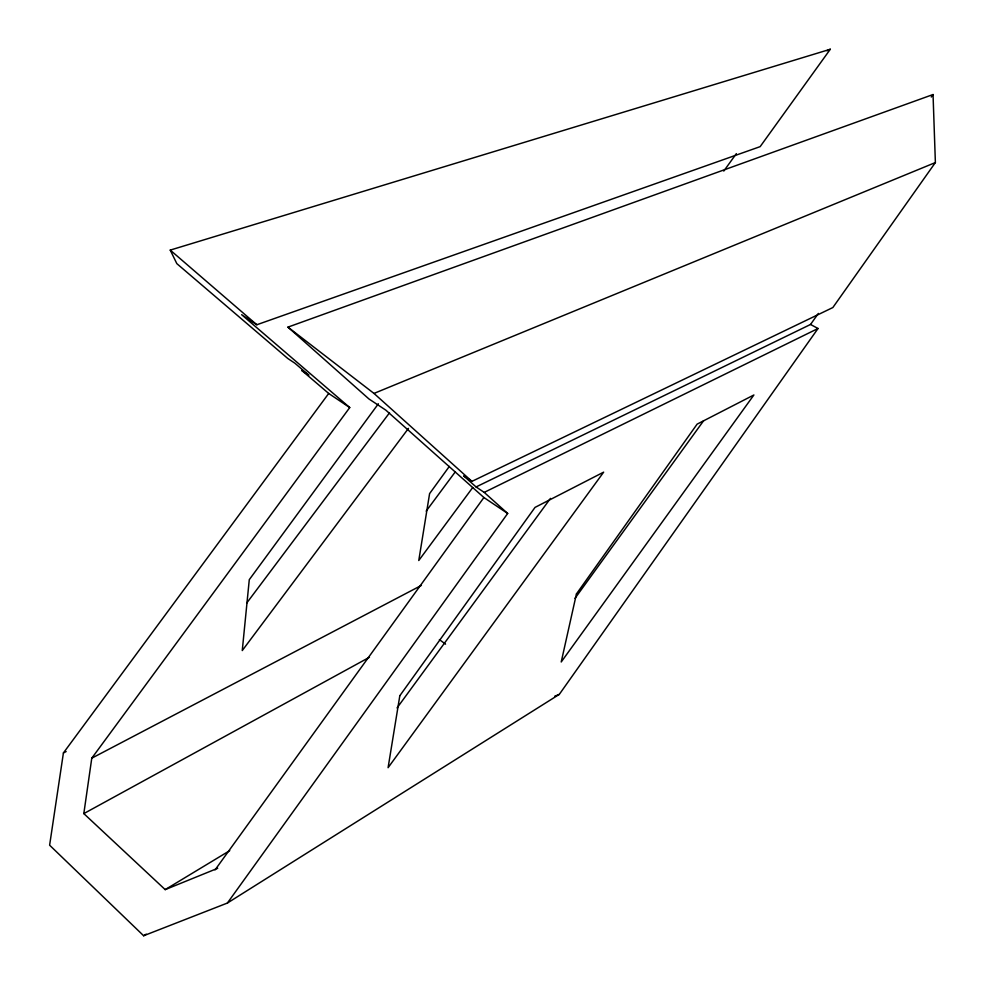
<?xml version="1.0" encoding="UTF-8"?>
<svg xmlns="http://www.w3.org/2000/svg" width="985" height="985" viewBox="0 0 985 985"><rect width="100%" height="100%" fill="white"/><g stroke="black" fill="none" stroke-linecap="round" stroke-linejoin="round"><path stroke-width="1.48" d="M217.71 868.29L165.197 889.615L83.823 813.598L91.777 758.179L349.737 407.568L241.633 314.683L256.826 324.754L760.149 146.642L830.306 49.25L170.245 250.104L176.82 263.623L287.743 358.442L294.897 363.219L308.871 375.187L301.779 370.446L328.707 393.458L349.737 407.568M328.707 393.458L63.409 752.959L49.619 845.192L143.638 935.75L227.387 903.048L559.308 694.376L818.03 328.498L810.532 324.471L476.063 486.947L463.689 475.866L471.926 481.369L832.854 307.542L935.381 162.562L933.041 94.535L287.94 327.131L368.944 398.962L385.825 410.142L483.906 497.523L507.681 513.468L227.387 903.048M810.532 324.471L818.363 313.415M931.268 97.035L933.041 94.535M215.075 869.89L483.906 497.523M723.778 171.07L736.374 153.623M449.345 466.397L429.595 493.62L418.773 560.514L472.714 487.538M574.994 598.351L703.647 420.693M397.041 707.932L550.467 498.385M378.363 403.788L249.279 579.673L242.261 650.568L408.479 428.364M426.148 511.141L455.402 471.704M246.743 603.017L389.506 412.813M143.638 935.75L146.248 934.137M165.197 889.615L229.727 850.646M83.823 813.598L369.449 657.254M91.777 758.179L421.395 585.398M63.409 752.959L66.143 751.555M476.063 486.947L484.214 492.389L818.03 328.498M827.006 50.789L830.306 49.25M287.94 327.131L373.98 393.421L935.381 162.562M554.678 696.235L559.308 694.376M439.384 639.585L445.552 644.141M170.245 250.104L256.826 324.754M373.98 393.421L471.926 481.369M484.214 492.389L507.681 513.468M399.812 695.742L388.09 767.697L603.657 472.147L535.027 507.398L399.812 695.742M576.434 593.943L561.216 661.982L753.894 394.973L697.121 424.141L576.434 593.943"/></g></svg>
